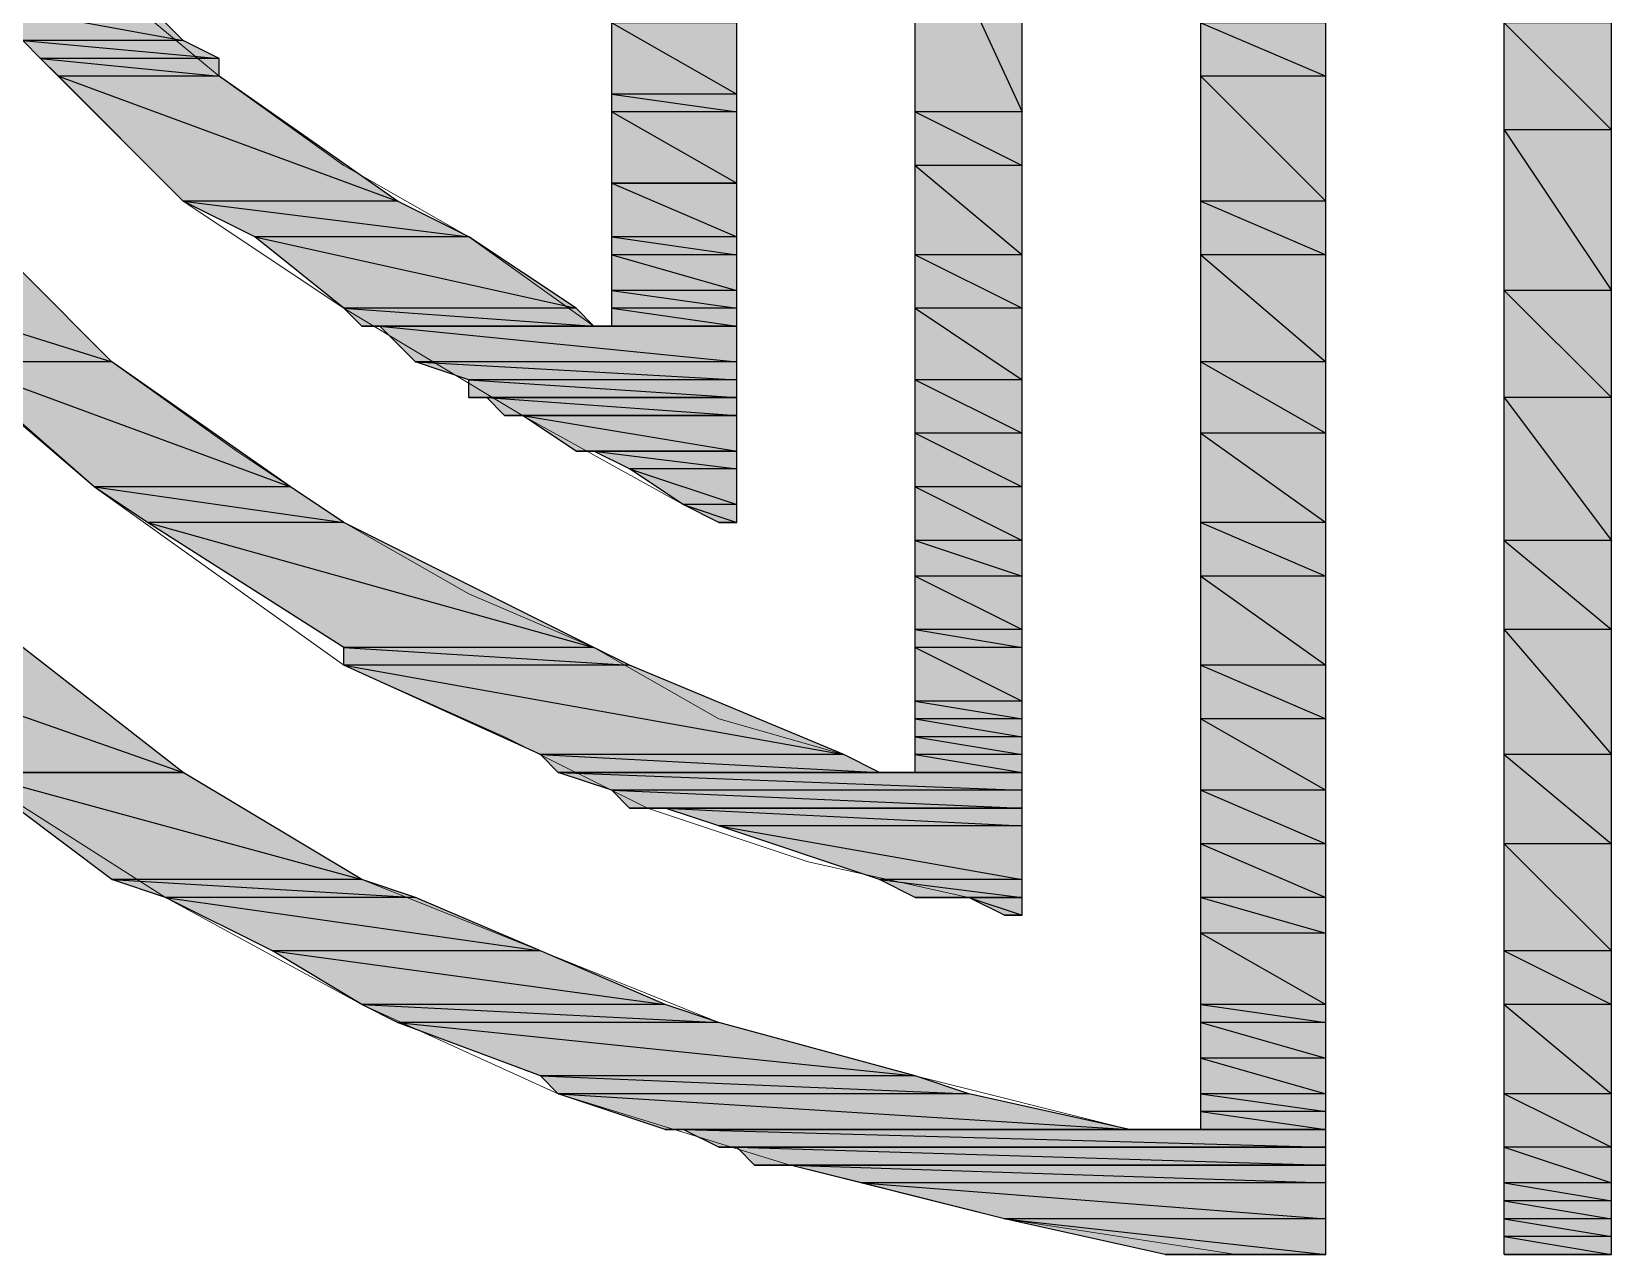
# Model space of a CAD drawing. Header units: millimetres. Extents: x -678 to 5260, y -935 to 3264.
# Drawn here: x 4772.39 to 4801.77, y -864.17 to -841.44 of the extents above; entities that cross this region are included whole.
import ezdxf

# ---------------------------------------------------------------- set-up
doc = ezdxf.new("R2010")
doc.units = ezdxf.units.MM
doc.header["$MEASUREMENT"] = 0
doc.layers.get('0').update_dxf_attribs({"linetype": 'CONTINUOUS'})

msp = doc.modelspace()

# ---------------------------------------------------------------- hatches: boundary and pattern name
at = {"true_color": 0x000007}
h = msp.add_hatch(color=7, dxfattribs=at)
h.paths.add_polyline_path([(4790.81802, -838.61379), (4788.82632, -838.61379), (4790.81802, -842.92915)])
h.paths.add_polyline_path([(4788.82632, -838.61379), (4790.81802, -842.92915), (4788.82632, -842.92915)])
h = msp.add_hatch(color=7, dxfattribs=at)
h.paths.add_polyline_path([(4774.55246, -840.93745), (4771.56491, -840.93745), (4775.21636, -841.60135)])
h.paths.add_polyline_path([(4771.56491, -840.93745), (4775.21636, -841.60135), (4772.22881, -841.60135)])
h = msp.add_hatch(color=7, dxfattribs=at)
h.paths.add_polyline_path([(4785.50682, -841.2694), (4783.18317, -841.2694), (4785.50682, -842.5972)])
h.paths.add_polyline_path([(4783.18317, -841.2694), (4785.50682, -842.5972), (4783.18317, -842.5972)])
h = msp.add_hatch(color=7, dxfattribs=at)
h.paths.add_polyline_path([(4796.46118, -841.2694), (4794.13752, -841.2694), (4796.46118, -842.26525)])
h.paths.add_polyline_path([(4794.13752, -841.2694), (4796.46118, -842.26525), (4794.13752, -842.26525)])
h = msp.add_hatch(color=7, dxfattribs=at)
h.paths.add_polyline_path([(4801.77238, -841.2694), (4799.78068, -841.2694), (4801.77238, -843.2611)])
h.paths.add_polyline_path([(4799.78068, -841.2694), (4801.77238, -843.2611), (4799.78068, -843.2611)])
h = msp.add_hatch(color=7, dxfattribs=at)
h.paths.add_polyline_path([(4775.21636, -841.60135), (4772.22881, -841.60135), (4775.88026, -841.9333)])
h.paths.add_polyline_path([(4772.22881, -841.60135), (4775.88026, -841.9333), (4772.56076, -841.9333)])
h = msp.add_hatch(color=7, dxfattribs=at)
h.paths.add_polyline_path([(4775.88026, -841.9333), (4772.56076, -841.9333), (4775.88026, -842.26525)])
h.paths.add_polyline_path([(4772.56076, -841.9333), (4775.88026, -842.26525), (4772.89271, -842.26525)])
h = msp.add_hatch(color=7, dxfattribs=at)
h.paths.add_polyline_path([(4775.88026, -842.26525), (4772.89271, -842.26525), (4779.19976, -844.5889)])
h.paths.add_polyline_path([(4772.89271, -842.26525), (4779.19976, -844.5889), (4775.21636, -844.5889)])
h = msp.add_hatch(color=7, dxfattribs=at)
h.paths.add_polyline_path([(4796.46118, -842.26525), (4794.13752, -842.26525), (4796.46118, -844.5889)])
h.paths.add_polyline_path([(4794.13752, -842.26525), (4796.46118, -844.5889), (4794.13752, -844.5889)])
h = msp.add_hatch(color=7, dxfattribs=at)
h.paths.add_polyline_path([(4785.50682, -842.5972), (4783.18317, -842.5972), (4785.50682, -842.92915)])
h.paths.add_polyline_path([(4783.18317, -842.5972), (4785.50682, -842.92915), (4783.18317, -842.92915)])
h = msp.add_hatch(color=7, dxfattribs=at)
h.paths.add_polyline_path([(4785.50682, -842.92915), (4783.18317, -842.92915), (4785.50682, -844.25695)])
h.paths.add_polyline_path([(4783.18317, -842.92915), (4785.50682, -844.25695), (4783.18317, -844.25695)])
h.paths.add_polyline_path([(4785.50682, -844.25695), (4783.18317, -844.25695)])
h.paths.add_polyline_path([(4783.18317, -844.25695), (4785.50682, -844.25695)])
h = msp.add_hatch(color=7, dxfattribs=at)
h.paths.add_polyline_path([(4790.81802, -842.92915), (4788.82632, -842.92915), (4790.81802, -843.925)])
h.paths.add_polyline_path([(4788.82632, -842.92915), (4790.81802, -843.925), (4788.82632, -843.925)])
h = msp.add_hatch(color=7, dxfattribs=at)
h.paths.add_polyline_path([(4801.77238, -843.2611), (4799.78068, -843.2611), (4801.77238, -846.24865)])
h.paths.add_polyline_path([(4799.78068, -843.2611), (4801.77238, -846.24865), (4799.78068, -846.24865)])
h = msp.add_hatch(color=7, dxfattribs=at)
h.paths.add_polyline_path([(4790.81802, -843.925), (4788.82632, -843.925), (4790.81802, -845.58475)])
h.paths.add_polyline_path([(4788.82632, -843.925), (4790.81802, -845.58475), (4788.82632, -845.58475)])
h = msp.add_hatch(color=7, dxfattribs=at)
h.paths.add_polyline_path([(4785.50682, -844.25695), (4783.18317, -844.25695), (4785.50682, -845.2528)])
h.paths.add_polyline_path([(4783.18317, -844.25695), (4785.50682, -845.2528), (4783.18317, -845.2528)])
h = msp.add_hatch(color=7, dxfattribs=at)
h.paths.add_polyline_path([(4779.19976, -844.5889), (4775.21636, -844.5889), (4780.52757, -845.2528)])
h.paths.add_polyline_path([(4775.21636, -844.5889), (4780.52757, -845.2528), (4776.54416, -845.2528)])
h = msp.add_hatch(color=7, dxfattribs=at)
h.paths.add_polyline_path([(4796.46118, -844.5889), (4794.13752, -844.5889), (4796.46118, -845.58475)])
h.paths.add_polyline_path([(4794.13752, -844.5889), (4796.46118, -845.58475), (4794.13752, -845.58475)])
h = msp.add_hatch(color=7, dxfattribs=at)
h.paths.add_polyline_path([(4780.52757, -845.2528), (4776.54416, -845.2528), (4782.51927, -846.5806)])
h.paths.add_polyline_path([(4776.54416, -845.2528), (4782.51927, -846.5806), (4778.20391, -846.5806)])
h = msp.add_hatch(color=7, dxfattribs=at)
h.paths.add_polyline_path([(4785.50682, -845.2528), (4783.18317, -845.2528), (4785.50682, -845.58475)])
h.paths.add_polyline_path([(4783.18317, -845.2528), (4785.50682, -845.58475), (4783.18317, -845.58475)])
h = msp.add_hatch(color=7, dxfattribs=at)
h.paths.add_polyline_path([(4785.50682, -845.58475), (4783.18317, -845.58475), (4785.50682, -846.24865)])
h.paths.add_polyline_path([(4783.18317, -845.58475), (4785.50682, -846.24865), (4783.18317, -846.24865)])
h = msp.add_hatch(color=7, dxfattribs=at)
h.paths.add_polyline_path([(4790.81802, -845.58475), (4788.82632, -845.58475), (4790.81802, -846.5806)])
h.paths.add_polyline_path([(4788.82632, -845.58475), (4790.81802, -846.5806), (4788.82632, -846.5806)])
h = msp.add_hatch(color=7, dxfattribs=at)
h.paths.add_polyline_path([(4796.46118, -845.58475), (4794.13752, -845.58475), (4796.46118, -847.57645)])
h.paths.add_polyline_path([(4794.13752, -845.58475), (4796.46118, -847.57645), (4794.13752, -847.57645)])
h = msp.add_hatch(color=7, dxfattribs=at)
h.paths.add_polyline_path([(4772.22881, -845.9167), (4768.57736, -845.9167), (4773.88856, -847.57645)])
h.paths.add_polyline_path([(4768.57736, -845.9167), (4773.88856, -847.57645), (4770.90101, -847.57645)])
h = msp.add_hatch(color=7, dxfattribs=at)
h.paths.add_polyline_path([(4785.50682, -846.24865), (4783.18317, -846.24865), (4785.50682, -846.5806)])
h.paths.add_polyline_path([(4783.18317, -846.24865), (4785.50682, -846.5806), (4783.18317, -846.5806)])
h = msp.add_hatch(color=7, dxfattribs=at)
h.paths.add_polyline_path([(4801.77238, -846.24865), (4799.78068, -846.24865), (4801.77238, -848.24035)])
h.paths.add_polyline_path([(4799.78068, -846.24865), (4801.77238, -848.24035), (4799.78068, -848.24035)])
h = msp.add_hatch(color=7, dxfattribs=at)
h.paths.add_polyline_path([(4782.51927, -846.5806), (4778.20391, -846.5806), (4782.85122, -846.91255)])
h.paths.add_polyline_path([(4778.20391, -846.5806), (4782.85122, -846.91255), (4778.53586, -846.91255)])
h = msp.add_hatch(color=7, dxfattribs=at)
h.paths.add_polyline_path([(4785.50682, -846.5806), (4783.18317, -846.5806), (4785.50682, -846.91255)])
h.paths.add_polyline_path([(4783.18317, -846.5806), (4785.50682, -846.91255), (4783.18317, -846.91255)])
h = msp.add_hatch(color=7, dxfattribs=at)
h.paths.add_polyline_path([(4790.81802, -846.5806), (4788.82632, -846.5806), (4790.81802, -847.9084)])
h.paths.add_polyline_path([(4788.82632, -846.5806), (4790.81802, -847.9084), (4788.82632, -847.9084)])
h = msp.add_hatch(color=7, dxfattribs=at)
h.paths.add_polyline_path([(4782.85122, -846.91255), (4778.53586, -846.91255), (4783.18317, -846.91255)])
h.paths.add_polyline_path([(4778.53586, -846.91255), (4783.18317, -846.91255), (4778.86781, -846.91255)])
h = msp.add_hatch(color=7, dxfattribs=at)
h.paths.add_polyline_path([(4785.50682, -846.91255), (4778.86781, -846.91255), (4785.50682, -847.57645)])
h.paths.add_polyline_path([(4778.86781, -846.91255), (4785.50682, -847.57645), (4779.53172, -847.57645)])
h = msp.add_hatch(color=7, dxfattribs=at)
h.paths.add_polyline_path([(4773.88856, -847.57645), (4770.90101, -847.57645), (4777.20806, -849.9001)])
h.paths.add_polyline_path([(4770.90101, -847.57645), (4777.20806, -849.9001), (4773.55661, -849.9001)])
h = msp.add_hatch(color=7, dxfattribs=at)
h.paths.add_polyline_path([(4785.50682, -847.57645), (4779.53172, -847.57645), (4785.50682, -847.9084)])
h.paths.add_polyline_path([(4779.53172, -847.57645), (4785.50682, -847.9084), (4780.52757, -847.9084)])
h = msp.add_hatch(color=7, dxfattribs=at)
h.paths.add_polyline_path([(4796.46118, -847.57645), (4794.13752, -847.57645), (4796.46118, -848.90425)])
h.paths.add_polyline_path([(4794.13752, -847.57645), (4796.46118, -848.90425), (4794.13752, -848.90425)])
h = msp.add_hatch(color=7, dxfattribs=at)
h.paths.add_polyline_path([(4785.50682, -847.9084), (4780.52757, -847.9084), (4785.50682, -848.24035)])
h.paths.add_polyline_path([(4780.52757, -847.9084), (4785.50682, -848.24035), (4780.52757, -848.24035)])
h = msp.add_hatch(color=7, dxfattribs=at)
h.paths.add_polyline_path([(4790.81802, -847.9084), (4788.82632, -847.9084), (4790.81802, -848.90425)])
h.paths.add_polyline_path([(4788.82632, -847.9084), (4790.81802, -848.90425), (4788.82632, -848.90425)])
h = msp.add_hatch(color=7, dxfattribs=at)
h.paths.add_polyline_path([(4785.50682, -848.24035), (4780.52757, -848.24035)])
h.paths.add_polyline_path([(4780.52757, -848.24035), (4785.50682, -848.24035), (4780.85952, -848.24035)])
h = msp.add_hatch(color=7, dxfattribs=at)
h.paths.add_polyline_path([(4785.50682, -848.24035), (4780.85952, -848.24035), (4785.50682, -848.5723)])
h.paths.add_polyline_path([(4780.85952, -848.24035), (4785.50682, -848.5723), (4781.19147, -848.5723)])
h.paths.add_polyline_path([(4785.50682, -848.5723), (4781.19147, -848.5723), (4781.52342, -848.5723)])
h = msp.add_hatch(color=7, dxfattribs=at)
h.paths.add_polyline_path([(4801.77238, -848.24035), (4799.78068, -848.24035), (4801.77238, -850.89595)])
h.paths.add_polyline_path([(4799.78068, -848.24035), (4801.77238, -850.89595), (4799.78068, -850.89595)])
h = msp.add_hatch(color=7, dxfattribs=at)
h.paths.add_polyline_path([(4785.50682, -848.5723), (4781.52342, -848.5723), (4785.50682, -849.2362)])
h.paths.add_polyline_path([(4781.52342, -848.5723), (4785.50682, -849.2362), (4782.51927, -849.2362)])
h = msp.add_hatch(color=7, dxfattribs=at)
h.paths.add_polyline_path([(4790.81802, -848.90425), (4788.82632, -848.90425), (4790.81802, -849.9001)])
h.paths.add_polyline_path([(4788.82632, -848.90425), (4790.81802, -849.9001), (4788.82632, -849.9001)])
h = msp.add_hatch(color=7, dxfattribs=at)
h.paths.add_polyline_path([(4796.46118, -848.90425), (4794.13752, -848.90425), (4796.46118, -850.564)])
h.paths.add_polyline_path([(4794.13752, -848.90425), (4796.46118, -850.564), (4794.13752, -850.564)])
h = msp.add_hatch(color=7, dxfattribs=at)
h.paths.add_polyline_path([(4785.50682, -849.2362), (4782.51927, -849.2362)])
h.paths.add_polyline_path([(4782.51927, -849.2362), (4785.50682, -849.2362), (4782.85122, -849.2362)])
h = msp.add_hatch(color=7, dxfattribs=at)
h.paths.add_polyline_path([(4785.50682, -849.2362), (4782.85122, -849.2362), (4785.50682, -849.56815)])
h.paths.add_polyline_path([(4782.85122, -849.2362), (4785.50682, -849.56815), (4783.51512, -849.56815)])
h = msp.add_hatch(color=7, dxfattribs=at)
h.paths.add_polyline_path([(4785.50682, -849.56815), (4783.51512, -849.56815), (4785.50682, -850.23205)])
h.paths.add_polyline_path([(4783.51512, -849.56815), (4785.50682, -850.23205), (4784.51097, -850.23205)])
h = msp.add_hatch(color=7, dxfattribs=at)
h.paths.add_polyline_path([(4777.20806, -849.9001), (4773.55661, -849.9001), (4778.20391, -850.564)])
h.paths.add_polyline_path([(4773.55661, -849.9001), (4778.20391, -850.564), (4774.55246, -850.564)])
h = msp.add_hatch(color=7, dxfattribs=at)
h.paths.add_polyline_path([(4790.81802, -849.9001), (4788.82632, -849.9001), (4790.81802, -850.89595)])
h.paths.add_polyline_path([(4788.82632, -849.9001), (4790.81802, -850.89595), (4788.82632, -850.89595)])
h = msp.add_hatch(color=7, dxfattribs=at)
h.paths.add_polyline_path([(4785.50682, -850.23205), (4784.51097, -850.23205), (4785.50682, -850.564)])
h.paths.add_polyline_path([(4784.51097, -850.23205), (4785.50682, -850.564), (4785.17487, -850.564)])
h.paths.add_polyline_path([(4785.50682, -850.564), (4785.17487, -850.564)])
h.paths.add_polyline_path([(4785.17487, -850.564), (4785.50682, -850.564)])
h = msp.add_hatch(color=7, dxfattribs=at)
h.paths.add_polyline_path([(4778.20391, -850.564), (4774.55246, -850.564), (4782.85122, -852.88765)])
h.paths.add_polyline_path([(4774.55246, -850.564), (4782.85122, -852.88765), (4778.20391, -852.88765)])
h = msp.add_hatch(color=7, dxfattribs=at)
h.paths.add_polyline_path([(4796.46118, -850.564), (4794.13752, -850.564), (4796.46118, -851.55985)])
h.paths.add_polyline_path([(4794.13752, -850.564), (4796.46118, -851.55985), (4794.13752, -851.55985)])
h = msp.add_hatch(color=7, dxfattribs=at)
h.paths.add_polyline_path([(4790.81802, -850.89595), (4788.82632, -850.89595), (4790.81802, -851.55985)])
h.paths.add_polyline_path([(4788.82632, -850.89595), (4790.81802, -851.55985), (4788.82632, -851.55985)])
h = msp.add_hatch(color=7, dxfattribs=at)
h.paths.add_polyline_path([(4801.77238, -850.89595), (4799.78068, -850.89595), (4801.77238, -852.5557)])
h.paths.add_polyline_path([(4799.78068, -850.89595), (4801.77238, -852.5557), (4799.78068, -852.5557)])
h = msp.add_hatch(color=7, dxfattribs=at)
h.paths.add_polyline_path([(4790.81802, -851.55985), (4788.82632, -851.55985), (4790.81802, -852.5557)])
h.paths.add_polyline_path([(4788.82632, -851.55985), (4790.81802, -852.5557), (4788.82632, -852.5557)])
h = msp.add_hatch(color=7, dxfattribs=at)
h.paths.add_polyline_path([(4796.46118, -851.55985), (4794.13752, -851.55985), (4796.46118, -853.2196)])
h.paths.add_polyline_path([(4794.13752, -851.55985), (4796.46118, -853.2196), (4794.13752, -853.2196)])
h = msp.add_hatch(color=7, dxfattribs=at)
h.paths.add_polyline_path([(4790.81802, -852.5557), (4788.82632, -852.5557), (4790.81802, -852.88765)])
h.paths.add_polyline_path([(4788.82632, -852.5557), (4790.81802, -852.88765), (4788.82632, -852.88765)])
h = msp.add_hatch(color=7, dxfattribs=at)
h.paths.add_polyline_path([(4801.77238, -852.5557), (4799.78068, -852.5557), (4801.77238, -854.87935)])
h.paths.add_polyline_path([(4799.78068, -852.5557), (4801.77238, -854.87935), (4799.78068, -854.87935)])
h = msp.add_hatch(color=7, dxfattribs=at)
h.paths.add_polyline_path([(4772.22881, -852.88765), (4768.57736, -852.88765), (4775.21636, -855.2113)])
h.paths.add_polyline_path([(4768.57736, -852.88765), (4775.21636, -855.2113), (4771.23296, -855.2113)])
h = msp.add_hatch(color=7, dxfattribs=at)
h.paths.add_polyline_path([(4782.85122, -852.88765), (4778.20391, -852.88765), (4783.51512, -853.2196)])
h.paths.add_polyline_path([(4778.20391, -852.88765), (4783.51512, -853.2196), (4778.20391, -853.2196)])
h = msp.add_hatch(color=7, dxfattribs=at)
h.paths.add_polyline_path([(4790.81802, -852.88765), (4788.82632, -852.88765), (4790.81802, -853.8835)])
h.paths.add_polyline_path([(4788.82632, -852.88765), (4790.81802, -853.8835), (4788.82632, -853.8835)])
h = msp.add_hatch(color=7, dxfattribs=at)
h.paths.add_polyline_path([(4783.51512, -853.2196), (4778.20391, -853.2196), (4787.49852, -854.87935)])
h.paths.add_polyline_path([(4778.20391, -853.2196), (4787.49852, -854.87935), (4781.85537, -854.87935)])
h = msp.add_hatch(color=7, dxfattribs=at)
h.paths.add_polyline_path([(4796.46118, -853.2196), (4794.13752, -853.2196), (4796.46118, -854.21545)])
h.paths.add_polyline_path([(4794.13752, -853.2196), (4796.46118, -854.21545), (4794.13752, -854.21545)])
h = msp.add_hatch(color=7, dxfattribs=at)
h.paths.add_polyline_path([(4790.81802, -853.8835), (4788.82632, -853.8835), (4790.81802, -854.21545)])
h.paths.add_polyline_path([(4788.82632, -853.8835), (4790.81802, -854.21545), (4788.82632, -854.21545)])
h = msp.add_hatch(color=7, dxfattribs=at)
h.paths.add_polyline_path([(4790.81802, -854.21545), (4788.82632, -854.21545), (4790.81802, -854.5474)])
h.paths.add_polyline_path([(4788.82632, -854.21545), (4790.81802, -854.5474), (4788.82632, -854.5474)])
h = msp.add_hatch(color=7, dxfattribs=at)
h.paths.add_polyline_path([(4796.46118, -854.21545), (4794.13752, -854.21545), (4796.46118, -855.54325)])
h.paths.add_polyline_path([(4794.13752, -854.21545), (4796.46118, -855.54325), (4794.13752, -855.54325)])
h = msp.add_hatch(color=7, dxfattribs=at)
h.paths.add_polyline_path([(4790.81802, -854.5474), (4788.82632, -854.5474), (4790.81802, -854.87935)])
h.paths.add_polyline_path([(4788.82632, -854.5474), (4790.81802, -854.87935), (4788.82632, -854.87935)])
h = msp.add_hatch(color=7, dxfattribs=at)
h.paths.add_polyline_path([(4787.49852, -854.87935), (4781.85537, -854.87935), (4788.16242, -855.2113)])
h.paths.add_polyline_path([(4781.85537, -854.87935), (4788.16242, -855.2113), (4782.18732, -855.2113)])
h = msp.add_hatch(color=7, dxfattribs=at)
h.paths.add_polyline_path([(4790.81802, -854.87935), (4788.82632, -854.87935), (4790.81802, -855.2113)])
h.paths.add_polyline_path([(4788.82632, -854.87935), (4790.81802, -855.2113), (4788.82632, -855.2113)])
h.paths.add_polyline_path([(4790.81802, -855.2113), (4788.82632, -855.2113)])
h.paths.add_polyline_path([(4788.82632, -855.2113), (4790.81802, -855.2113)])
h = msp.add_hatch(color=7, dxfattribs=at)
h.paths.add_polyline_path([(4801.77238, -854.87935), (4799.78068, -854.87935), (4801.77238, -856.53911)])
h.paths.add_polyline_path([(4799.78068, -854.87935), (4801.77238, -856.53911), (4799.78068, -856.53911)])
h = msp.add_hatch(color=7, dxfattribs=at)
h.paths.add_polyline_path([(4775.21636, -855.2113), (4771.23296, -855.2113), (4778.53586, -857.20301)])
h.paths.add_polyline_path([(4771.23296, -855.2113), (4778.53586, -857.20301), (4773.88856, -857.20301)])
h = msp.add_hatch(color=7, dxfattribs=at)
h.paths.add_polyline_path([(4788.82632, -855.2113), (4782.18732, -855.2113)])
h.paths.add_polyline_path([(4788.82632, -855.2113), (4782.18732, -855.2113), (4788.16242, -855.2113)])
h = msp.add_hatch(color=7, dxfattribs=at)
h.paths.add_polyline_path([(4790.81802, -855.2113), (4782.18732, -855.2113), (4790.81802, -855.54325)])
h.paths.add_polyline_path([(4782.18732, -855.2113), (4790.81802, -855.54325), (4783.18317, -855.54325)])
h = msp.add_hatch(color=7, dxfattribs=at)
h.paths.add_polyline_path([(4790.81802, -855.54325), (4783.18317, -855.54325), (4790.81802, -855.8752)])
h.paths.add_polyline_path([(4783.18317, -855.54325), (4790.81802, -855.8752), (4783.51512, -855.8752)])
h = msp.add_hatch(color=7, dxfattribs=at)
h.paths.add_polyline_path([(4796.46118, -855.54325), (4794.13752, -855.54325), (4796.46118, -856.53911)])
h.paths.add_polyline_path([(4794.13752, -855.54325), (4796.46118, -856.53911), (4794.13752, -856.53911)])
h = msp.add_hatch(color=7, dxfattribs=at)
h.paths.add_polyline_path([(4790.81802, -855.8752), (4783.51512, -855.8752)])
h.paths.add_polyline_path([(4783.51512, -855.8752), (4790.81802, -855.8752), (4783.84707, -855.8752)])
h.paths.add_polyline_path([(4790.81802, -855.8752), (4783.84707, -855.8752)])
h.paths.add_polyline_path([(4783.84707, -855.8752), (4790.81802, -855.8752)])
h = msp.add_hatch(color=7, dxfattribs=at)
h.paths.add_polyline_path([(4790.81802, -855.8752), (4784.17902, -855.8752), (4790.81802, -856.20716)])
h.paths.add_polyline_path([(4784.17902, -855.8752), (4790.81802, -856.20716), (4785.17487, -856.20716)])
h = msp.add_hatch(color=7, dxfattribs=at)
h.paths.add_polyline_path([(4790.81802, -856.20716), (4785.17487, -856.20716), (4790.81802, -857.20301)])
h.paths.add_polyline_path([(4785.17487, -856.20716), (4790.81802, -857.20301), (4788.16242, -857.20301)])
h = msp.add_hatch(color=7, dxfattribs=at)
h.paths.add_polyline_path([(4796.46118, -856.53911), (4794.13752, -856.53911), (4796.46118, -857.53496)])
h.paths.add_polyline_path([(4794.13752, -856.53911), (4796.46118, -857.53496), (4794.13752, -857.53496)])
h = msp.add_hatch(color=7, dxfattribs=at)
h.paths.add_polyline_path([(4801.77238, -856.53911), (4799.78068, -856.53911), (4801.77238, -858.53081)])
h.paths.add_polyline_path([(4799.78068, -856.53911), (4801.77238, -858.53081), (4799.78068, -858.53081)])
h = msp.add_hatch(color=7, dxfattribs=at)
h.paths.add_polyline_path([(4778.53586, -857.20301), (4773.88856, -857.20301), (4779.53172, -857.53496)])
h.paths.add_polyline_path([(4773.88856, -857.20301), (4779.53172, -857.53496), (4774.88441, -857.53496)])
h = msp.add_hatch(color=7, dxfattribs=at)
h.paths.add_polyline_path([(4790.81802, -857.20301), (4788.16242, -857.20301), (4790.81802, -857.53496)])
h.paths.add_polyline_path([(4788.16242, -857.20301), (4790.81802, -857.53496), (4788.82632, -857.53496)])
h = msp.add_hatch(color=7, dxfattribs=at)
h.paths.add_polyline_path([(4779.53172, -857.53496), (4774.88441, -857.53496), (4781.85537, -858.53081)])
h.paths.add_polyline_path([(4774.88441, -857.53496), (4781.85537, -858.53081), (4776.87611, -858.53081)])
h = msp.add_hatch(color=7, dxfattribs=at)
h.paths.add_polyline_path([(4790.81802, -857.53496), (4788.82632, -857.53496)])
h.paths.add_polyline_path([(4788.82632, -857.53496), (4790.81802, -857.53496), (4789.82217, -857.53496)])
h = msp.add_hatch(color=7, dxfattribs=at)
h.paths.add_polyline_path([(4790.81802, -857.53496), (4789.82217, -857.53496), (4790.81802, -857.86691)])
h.paths.add_polyline_path([(4789.82217, -857.53496), (4790.81802, -857.86691), (4790.48607, -857.86691)])
h = msp.add_hatch(color=7, dxfattribs=at)
h.paths.add_polyline_path([(4796.46118, -857.53496), (4794.13752, -857.53496), (4796.46118, -858.19886)])
h.paths.add_polyline_path([(4794.13752, -857.53496), (4796.46118, -858.19886), (4794.13752, -858.19886)])
h = msp.add_hatch(color=7, dxfattribs=at)
h.paths.add_polyline_path([(4796.46118, -858.19886), (4794.13752, -858.19886), (4796.46118, -859.52666)])
h.paths.add_polyline_path([(4794.13752, -858.19886), (4796.46118, -859.52666), (4794.13752, -859.52666)])
h = msp.add_hatch(color=7, dxfattribs=at)
h.paths.add_polyline_path([(4781.85537, -858.53081), (4776.87611, -858.53081), (4784.17902, -859.52666)])
h.paths.add_polyline_path([(4776.87611, -858.53081), (4784.17902, -859.52666), (4778.53586, -859.52666)])
h = msp.add_hatch(color=7, dxfattribs=at)
h.paths.add_polyline_path([(4801.77238, -858.53081), (4799.78068, -858.53081), (4801.77238, -859.52666)])
h.paths.add_polyline_path([(4799.78068, -858.53081), (4801.77238, -859.52666), (4799.78068, -859.52666)])
h = msp.add_hatch(color=7, dxfattribs=at)
h.paths.add_polyline_path([(4784.17902, -859.52666), (4778.53586, -859.52666), (4785.17487, -859.85861)])
h.paths.add_polyline_path([(4778.53586, -859.52666), (4785.17487, -859.85861), (4779.19976, -859.85861)])
h = msp.add_hatch(color=7, dxfattribs=at)
h.paths.add_polyline_path([(4796.46118, -859.52666), (4794.13752, -859.52666), (4796.46118, -859.85861)])
h.paths.add_polyline_path([(4794.13752, -859.52666), (4796.46118, -859.85861), (4794.13752, -859.85861)])
h = msp.add_hatch(color=7, dxfattribs=at)
h.paths.add_polyline_path([(4801.77238, -859.52666), (4799.78068, -859.52666), (4801.77238, -861.18641)])
h.paths.add_polyline_path([(4799.78068, -859.52666), (4801.77238, -861.18641), (4799.78068, -861.18641)])
h = msp.add_hatch(color=7, dxfattribs=at)
h.paths.add_polyline_path([(4785.17487, -859.85861), (4779.19976, -859.85861), (4788.82632, -860.85446)])
h.paths.add_polyline_path([(4779.19976, -859.85861), (4788.82632, -860.85446), (4781.85537, -860.85446)])
h = msp.add_hatch(color=7, dxfattribs=at)
h.paths.add_polyline_path([(4796.46118, -859.85861), (4794.13752, -859.85861), (4796.46118, -860.52251)])
h.paths.add_polyline_path([(4794.13752, -859.85861), (4796.46118, -860.52251), (4794.13752, -860.52251)])
h = msp.add_hatch(color=7, dxfattribs=at)
h.paths.add_polyline_path([(4796.46118, -860.52251), (4794.13752, -860.52251), (4796.46118, -861.18641)])
h.paths.add_polyline_path([(4794.13752, -860.52251), (4796.46118, -861.18641), (4794.13752, -861.18641)])
h = msp.add_hatch(color=7, dxfattribs=at)
h.paths.add_polyline_path([(4788.82632, -860.85446), (4781.85537, -860.85446), (4789.82217, -861.18641)])
h.paths.add_polyline_path([(4781.85537, -860.85446), (4789.82217, -861.18641), (4782.18732, -861.18641)])
h = msp.add_hatch(color=7, dxfattribs=at)
h.paths.add_polyline_path([(4789.82217, -861.18641), (4782.18732, -861.18641), (4792.80972, -861.85031)])
h.paths.add_polyline_path([(4782.18732, -861.18641), (4792.80972, -861.85031), (4784.17902, -861.85031)])
h = msp.add_hatch(color=7, dxfattribs=at)
h.paths.add_polyline_path([(4796.46118, -861.18641), (4794.13752, -861.18641), (4796.46118, -861.51836)])
h.paths.add_polyline_path([(4794.13752, -861.18641), (4796.46118, -861.51836), (4794.13752, -861.51836)])
h = msp.add_hatch(color=7, dxfattribs=at)
h.paths.add_polyline_path([(4801.77238, -861.18641), (4799.78068, -861.18641), (4801.77238, -862.18226)])
h.paths.add_polyline_path([(4799.78068, -861.18641), (4801.77238, -862.18226), (4799.78068, -862.18226)])
h = msp.add_hatch(color=7, dxfattribs=at)
h.paths.add_polyline_path([(4796.46118, -861.51836), (4794.13752, -861.51836), (4796.46118, -861.85031)])
h.paths.add_polyline_path([(4794.13752, -861.51836), (4796.46118, -861.85031), (4794.13752, -861.85031)])
h = msp.add_hatch(color=7, dxfattribs=at)
h.paths.add_polyline_path([(4793.47362, -861.85031), (4784.51097, -861.85031), (4794.13752, -861.85031)])
h.paths.add_polyline_path([(4784.51097, -861.85031), (4794.13752, -861.85031)])
h = msp.add_hatch(color=7, dxfattribs=at)
h.paths.add_polyline_path([(4796.46118, -861.85031), (4784.51097, -861.85031), (4796.46118, -862.18226)])
h.paths.add_polyline_path([(4784.51097, -861.85031), (4796.46118, -862.18226), (4785.17487, -862.18226)])
h = msp.add_hatch(color=7, dxfattribs=at)
h.paths.add_polyline_path([(4796.46118, -862.18226), (4785.50682, -862.18226), (4796.46118, -862.51421)])
h.paths.add_polyline_path([(4785.50682, -862.18226), (4796.46118, -862.51421), (4785.83877, -862.51421)])
h = msp.add_hatch(color=7, dxfattribs=at)
h.paths.add_polyline_path([(4801.77238, -862.18226), (4799.78068, -862.18226), (4801.77238, -862.84616)])
h.paths.add_polyline_path([(4799.78068, -862.18226), (4801.77238, -862.84616), (4799.78068, -862.84616)])
h = msp.add_hatch(color=7, dxfattribs=at)
h.paths.add_polyline_path([(4796.46118, -862.51421), (4785.83877, -862.51421)])
h.paths.add_polyline_path([(4785.83877, -862.51421), (4796.46118, -862.51421), (4786.50267, -862.51421)])
h = msp.add_hatch(color=7, dxfattribs=at)
h.paths.add_polyline_path([(4796.46118, -862.51421), (4786.50267, -862.51421), (4796.46118, -862.84616)])
h.paths.add_polyline_path([(4786.50267, -862.51421), (4796.46118, -862.84616), (4787.83047, -862.84616)])
h = msp.add_hatch(color=7, dxfattribs=at)
h.paths.add_polyline_path([(4796.46118, -862.84616), (4787.83047, -862.84616), (4796.46118, -863.51006)])
h.paths.add_polyline_path([(4787.83047, -862.84616), (4796.46118, -863.51006), (4790.48607, -863.51006)])
h = msp.add_hatch(color=7, dxfattribs=at)
h.paths.add_polyline_path([(4801.77238, -862.84616), (4799.78068, -862.84616), (4801.77238, -863.17811)])
h.paths.add_polyline_path([(4799.78068, -862.84616), (4801.77238, -863.17811), (4799.78068, -863.17811)])
h = msp.add_hatch(color=7, dxfattribs=at)
h.paths.add_polyline_path([(4801.77238, -863.17811), (4799.78068, -863.17811), (4801.77238, -863.51006)])
h.paths.add_polyline_path([(4799.78068, -863.17811), (4801.77238, -863.51006), (4799.78068, -863.51006)])
h = msp.add_hatch(color=7, dxfattribs=at)
h.paths.add_polyline_path([(4796.46118, -863.51006), (4790.48607, -863.51006), (4796.46118, -864.17396)])
h.paths.add_polyline_path([(4790.48607, -863.51006), (4796.46118, -864.17396), (4793.47362, -864.17396)])
h = msp.add_hatch(color=7, dxfattribs=at)
h.paths.add_polyline_path([(4801.77238, -863.51006), (4799.78068, -863.51006), (4801.77238, -863.84201)])
h.paths.add_polyline_path([(4799.78068, -863.51006), (4801.77238, -863.84201), (4799.78068, -863.84201)])
h = msp.add_hatch(color=7, dxfattribs=at)
h.paths.add_polyline_path([(4801.77238, -863.84201), (4799.78068, -863.84201), (4801.77238, -864.17396)])
h.paths.add_polyline_path([(4799.78068, -863.84201), (4801.77238, -864.17396), (4799.78068, -864.17396)])
h = msp.add_hatch(color=7, dxfattribs=at)
h.paths.add_polyline_path([(4796.46118, -864.17396), (4793.47362, -864.17396)])
h.paths.add_polyline_path([(4793.47362, -864.17396), (4796.46118, -864.17396), (4794.80142, -864.17396)])
h.paths.add_polyline_path([(4796.46118, -864.17396), (4794.80142, -864.17396), (4795.79728, -864.17396)])

# ---------------------------------------------------------------- linework, layer by layer
at = {"color": 7, "linetype": 'Continuous', "lineweight": 9, "true_color": 0x000007}
for points in [[(4801.77238, -837.61794), (4801.77238, -843.2611), (4801.77238, -845.9167), (4801.77238, -848.24035), (4801.77238, -850.564), (4801.77238, -852.5557), (4801.77238, -854.5474), (4801.77238, -856.53911), (4801.77238, -858.19886), (4801.77238, -859.52666), (4801.77238, -860.85446), (4801.77238, -862.18226), (4801.77238, -862.84616), (4801.77238, -863.51006), (4801.77238, -864.17396), (4801.77238, -864.17396), (4801.77238, -864.17396), (4800.77653, -864.17396), (4800.11263, -864.17396), (4799.78068, -864.17396), (4799.78068, -863.84201), (4799.78068, -863.17811), (4799.78068, -862.51421), (4799.78068, -861.18641), (4799.78068, -859.85861), (4799.78068, -858.53081), (4799.78068, -856.87106), (4799.78068, -854.87935), (4799.78068, -852.88765), (4799.78068, -850.89595), (4799.78068, -848.5723), (4799.78068, -846.24865), (4799.78068, -843.59305), (4799.78068, -841.2694)], [(4796.46118, -838.61379), (4796.46118, -842.26525), (4796.46118, -845.58475), (4796.46118, -848.90425), (4796.46118, -851.55985), (4796.46118, -854.21545), (4796.46118, -856.53911), (4796.46118, -858.19886), (4796.46118, -859.85861), (4796.46118, -861.18641), (4796.46118, -861.51836), (4796.46118, -861.85031), (4796.46118, -862.18226), (4796.46118, -862.51421), (4796.46118, -862.84616), (4796.46118, -863.51006), (4796.46118, -864.17396), (4796.46118, -864.17396), (4795.79728, -864.17396), (4794.80142, -864.17396), (4790.48607, -863.51006), (4786.50267, -862.51421), (4782.18732, -861.18641), (4778.53586, -859.52666), (4774.88441, -857.53496), (4771.23296, -855.2113)], [(4790.81802, -838.61379), (4790.81802, -841.60135), (4790.81802, -843.925), (4790.81802, -846.5806), (4790.81802, -848.90425), (4790.81802, -850.89595), (4790.81802, -852.5557), (4790.81802, -853.8835), (4790.81802, -854.87935), (4790.81802, -855.54325), (4790.81802, -855.8752), (4790.81802, -856.20716), (4790.81802, -856.87106), (4790.81802, -857.20301), (4790.81802, -857.53496), (4790.81802, -857.86691), (4790.48607, -857.86691), (4789.82217, -857.53496), (4786.83462, -856.87106), (4783.84707, -855.8752), (4781.19147, -854.5474), (4778.20391, -853.2196), (4775.88026, -851.55985), (4773.55661, -849.9001), (4771.23296, -847.9084)], [(4772.22881, -845.9167), (4773.88856, -847.57645), (4776.21221, -849.2362), (4778.20391, -850.564), (4780.52757, -851.8918), (4782.85122, -852.88765), (4785.17487, -854.21545), (4787.49852, -854.87935), (4788.16242, -855.2113), (4788.82632, -855.2113), (4788.82632, -854.5474), (4788.82632, -854.21545), (4788.82632, -852.88765), (4788.82632, -851.55985), (4788.82632, -849.9001), (4788.82632, -847.57645), (4788.82632, -845.58475), (4788.82632, -842.92915), (4788.82632, -840.27355)], [(4773.88856, -840.6055), (4775.88026, -842.26525), (4778.20391, -843.925), (4780.52757, -845.2528), (4782.85122, -846.91255), (4782.85122, -846.91255), (4783.18317, -846.91255), (4783.18317, -846.91255), (4783.18317, -846.24865), (4783.18317, -845.2528), (4783.18317, -844.25695), (4783.18317, -842.92915), (4783.18317, -841.2694)], [(4785.50682, -840.93745), (4785.50682, -842.5972), (4785.50682, -844.25695), (4785.50682, -845.58475), (4785.50682, -846.5806), (4785.50682, -847.57645), (4785.50682, -847.9084), (4785.50682, -848.24035), (4785.50682, -848.24035), (4785.50682, -848.5723), (4785.50682, -849.2362), (4785.50682, -849.2362), (4785.50682, -849.56815), (4785.50682, -850.564), (4785.17487, -850.564), (4785.17487, -850.564), (4784.51097, -850.23205), (4781.52342, -848.5723), (4778.20391, -846.5806), (4775.21636, -844.5889), (4772.56076, -841.9333), (4772.22881, -841.60135), (4772.22881, -841.60135), (4771.56491, -840.93745)], [(4772.22881, -852.88765), (4775.21636, -855.2113), (4778.53586, -857.20301), (4781.85537, -858.53081), (4785.17487, -859.85861), (4788.82632, -860.85446), (4792.80972, -861.85031), (4793.47362, -861.85031), (4794.13752, -861.85031), (4794.13752, -861.85031), (4794.13752, -861.85031), (4794.13752, -861.51836), (4794.13752, -861.18641), (4794.13752, -860.52251), (4794.13752, -859.52666), (4794.13752, -857.53496), (4794.13752, -855.54325), (4794.13752, -853.2196), (4794.13752, -850.564), (4794.13752, -847.57645), (4794.13752, -844.5889), (4794.13752, -841.2694)]]:
    msp.add_lwpolyline(points, dxfattribs=at)
at = {"color": 7, "linetype": 'Continuous', "lineweight": -2, "true_color": 0x000007}
for points in [[(4790.81802, -838.61379), (4788.82632, -838.61379), (4790.81802, -842.92915)], [(4788.82632, -838.61379), (4790.81802, -842.92915), (4788.82632, -842.92915)], [(4774.55246, -840.93745), (4771.56491, -840.93745), (4775.21636, -841.60135)], [(4771.56491, -840.93745), (4775.21636, -841.60135), (4772.22881, -841.60135)], [(4785.50682, -841.2694), (4783.18317, -841.2694), (4785.50682, -842.5972)], [(4783.18317, -841.2694), (4785.50682, -842.5972), (4783.18317, -842.5972)], [(4796.46118, -841.2694), (4794.13752, -841.2694), (4796.46118, -842.26525)], [(4794.13752, -841.2694), (4796.46118, -842.26525), (4794.13752, -842.26525)], [(4801.77238, -841.2694), (4799.78068, -841.2694), (4801.77238, -843.2611)], [(4799.78068, -841.2694), (4801.77238, -843.2611), (4799.78068, -843.2611)], [(4775.21636, -841.60135), (4772.22881, -841.60135), (4775.88026, -841.9333)], [(4772.22881, -841.60135), (4775.88026, -841.9333), (4772.56076, -841.9333)], [(4775.88026, -841.9333), (4772.56076, -841.9333), (4775.88026, -842.26525)], [(4772.56076, -841.9333), (4775.88026, -842.26525), (4772.89271, -842.26525)], [(4775.88026, -842.26525), (4772.89271, -842.26525), (4779.19976, -844.5889)], [(4772.89271, -842.26525), (4779.19976, -844.5889), (4775.21636, -844.5889)], [(4796.46118, -842.26525), (4794.13752, -842.26525), (4796.46118, -844.5889)], [(4794.13752, -842.26525), (4796.46118, -844.5889), (4794.13752, -844.5889)], [(4785.50682, -842.5972), (4783.18317, -842.5972), (4785.50682, -842.92915)], [(4783.18317, -842.5972), (4785.50682, -842.92915), (4783.18317, -842.92915)], [(4785.50682, -842.92915), (4783.18317, -842.92915), (4785.50682, -844.25695)], [(4783.18317, -842.92915), (4785.50682, -844.25695), (4783.18317, -844.25695)], [(4790.81802, -842.92915), (4788.82632, -842.92915), (4790.81802, -843.925)], [(4788.82632, -842.92915), (4790.81802, -843.925), (4788.82632, -843.925)], [(4801.77238, -843.2611), (4799.78068, -843.2611), (4801.77238, -846.24865)], [(4799.78068, -843.2611), (4801.77238, -846.24865), (4799.78068, -846.24865)], [(4790.81802, -843.925), (4788.82632, -843.925), (4790.81802, -845.58475)], [(4788.82632, -843.925), (4790.81802, -845.58475), (4788.82632, -845.58475)], [(4785.50682, -844.25695), (4783.18317, -844.25695)], [(4783.18317, -844.25695), (4785.50682, -844.25695), (4785.50682, -844.25695)], [(4785.50682, -844.25695), (4783.18317, -844.25695), (4785.50682, -845.2528)], [(4783.18317, -844.25695), (4785.50682, -845.2528), (4783.18317, -845.2528)], [(4779.19976, -844.5889), (4775.21636, -844.5889), (4780.52757, -845.2528)], [(4775.21636, -844.5889), (4780.52757, -845.2528), (4776.54416, -845.2528)], [(4796.46118, -844.5889), (4794.13752, -844.5889), (4796.46118, -845.58475)], [(4794.13752, -844.5889), (4796.46118, -845.58475), (4794.13752, -845.58475)], [(4780.52757, -845.2528), (4776.54416, -845.2528), (4782.51927, -846.5806)], [(4776.54416, -845.2528), (4782.51927, -846.5806), (4778.20391, -846.5806)], [(4785.50682, -845.2528), (4783.18317, -845.2528), (4785.50682, -845.58475)], [(4783.18317, -845.2528), (4785.50682, -845.58475), (4783.18317, -845.58475)], [(4785.50682, -845.58475), (4783.18317, -845.58475), (4785.50682, -846.24865)], [(4783.18317, -845.58475), (4785.50682, -846.24865), (4783.18317, -846.24865)], [(4790.81802, -845.58475), (4788.82632, -845.58475), (4790.81802, -846.5806)], [(4788.82632, -845.58475), (4790.81802, -846.5806), (4788.82632, -846.5806)], [(4796.46118, -845.58475), (4794.13752, -845.58475), (4796.46118, -847.57645)], [(4794.13752, -845.58475), (4796.46118, -847.57645), (4794.13752, -847.57645)], [(4772.22881, -845.9167), (4768.57736, -845.9167), (4773.88856, -847.57645)], [(4768.57736, -845.9167), (4773.88856, -847.57645), (4770.90101, -847.57645)], [(4785.50682, -846.24865), (4783.18317, -846.24865), (4785.50682, -846.5806)], [(4783.18317, -846.24865), (4785.50682, -846.5806), (4783.18317, -846.5806)], [(4801.77238, -846.24865), (4799.78068, -846.24865), (4801.77238, -848.24035)], [(4799.78068, -846.24865), (4801.77238, -848.24035), (4799.78068, -848.24035)], [(4782.51927, -846.5806), (4778.20391, -846.5806), (4782.85122, -846.91255)], [(4778.20391, -846.5806), (4782.85122, -846.91255), (4778.53586, -846.91255)], [(4785.50682, -846.5806), (4783.18317, -846.5806), (4785.50682, -846.91255)], [(4783.18317, -846.5806), (4785.50682, -846.91255), (4783.18317, -846.91255)], [(4790.81802, -846.5806), (4788.82632, -846.5806), (4790.81802, -847.9084)], [(4788.82632, -846.5806), (4790.81802, -847.9084), (4788.82632, -847.9084)], [(4782.85122, -846.91255), (4778.53586, -846.91255), (4783.18317, -846.91255)], [(4778.53586, -846.91255), (4783.18317, -846.91255), (4778.86781, -846.91255)], [(4785.50682, -846.91255), (4778.86781, -846.91255), (4785.50682, -847.57645)], [(4778.86781, -846.91255), (4785.50682, -847.57645), (4779.53172, -847.57645)], [(4785.50682, -846.91255), (4783.18317, -846.91255)], [(4783.18317, -846.91255), (4785.50682, -846.91255)], [(4773.88856, -847.57645), (4770.90101, -847.57645), (4777.20806, -849.9001)], [(4770.90101, -847.57645), (4777.20806, -849.9001), (4773.55661, -849.9001)], [(4785.50682, -847.57645), (4779.53172, -847.57645), (4785.50682, -847.9084)], [(4779.53172, -847.57645), (4785.50682, -847.9084), (4780.52757, -847.9084)], [(4796.46118, -847.57645), (4794.13752, -847.57645), (4796.46118, -848.90425)], [(4794.13752, -847.57645), (4796.46118, -848.90425), (4794.13752, -848.90425)], [(4785.50682, -847.9084), (4780.52757, -847.9084), (4785.50682, -848.24035)], [(4780.52757, -847.9084), (4785.50682, -848.24035), (4780.52757, -848.24035)], [(4790.81802, -847.9084), (4788.82632, -847.9084), (4790.81802, -848.90425)], [(4788.82632, -847.9084), (4790.81802, -848.90425), (4788.82632, -848.90425)], [(4780.52757, -848.24035), (4785.50682, -848.24035), (4785.50682, -848.24035)], [(4785.50682, -848.24035), (4785.50682, -848.24035), (4780.52757, -848.24035)], [(4785.50682, -848.24035), (4780.52757, -848.24035)], [(4780.52757, -848.24035), (4785.50682, -848.24035), (4780.85952, -848.24035)], [(4785.50682, -848.24035), (4780.85952, -848.24035), (4785.50682, -848.5723)], [(4780.85952, -848.24035), (4785.50682, -848.5723), (4781.19147, -848.5723)], [(4801.77238, -848.24035), (4799.78068, -848.24035), (4801.77238, -850.89595)], [(4799.78068, -848.24035), (4801.77238, -850.89595), (4799.78068, -850.89595)], [(4785.50682, -848.5723), (4781.19147, -848.5723), (4781.52342, -848.5723)], [(4781.19147, -848.5723), (4785.50682, -848.5723), (4785.50682, -848.5723)], [(4785.50682, -848.5723), (4781.52342, -848.5723), (4785.50682, -849.2362)], [(4781.52342, -848.5723), (4785.50682, -849.2362), (4782.51927, -849.2362)], [(4790.81802, -848.90425), (4788.82632, -848.90425), (4790.81802, -849.9001)], [(4788.82632, -848.90425), (4790.81802, -849.9001), (4788.82632, -849.9001)], [(4796.46118, -848.90425), (4794.13752, -848.90425), (4796.46118, -850.564)], [(4794.13752, -848.90425), (4796.46118, -850.564), (4794.13752, -850.564)], [(4785.50682, -849.2362), (4782.51927, -849.2362)], [(4782.51927, -849.2362), (4785.50682, -849.2362), (4782.85122, -849.2362)], [(4785.50682, -849.2362), (4782.85122, -849.2362), (4785.50682, -849.56815)], [(4782.85122, -849.2362), (4785.50682, -849.56815), (4783.51512, -849.56815)], [(4785.50682, -849.56815), (4783.51512, -849.56815), (4785.50682, -850.23205)], [(4783.51512, -849.56815), (4785.50682, -850.23205), (4784.51097, -850.23205)], [(4777.20806, -849.9001), (4773.55661, -849.9001), (4778.20391, -850.564)], [(4773.55661, -849.9001), (4778.20391, -850.564), (4774.55246, -850.564)], [(4790.81802, -849.9001), (4788.82632, -849.9001), (4790.81802, -850.89595)], [(4788.82632, -849.9001), (4790.81802, -850.89595), (4788.82632, -850.89595)], [(4785.50682, -850.23205), (4784.51097, -850.23205), (4785.50682, -850.564)], [(4784.51097, -850.23205), (4785.50682, -850.564), (4785.17487, -850.564)], [(4778.20391, -850.564), (4774.55246, -850.564), (4782.85122, -852.88765)], [(4774.55246, -850.564), (4782.85122, -852.88765), (4778.20391, -852.88765)], [(4785.50682, -850.564), (4785.17487, -850.564)], [(4785.17487, -850.564), (4785.50682, -850.564), (4785.50682, -850.564)], [(4785.50682, -850.564), (4785.17487, -850.564)], [(4785.17487, -850.564), (4785.50682, -850.564)], [(4785.17487, -850.564), (4785.50682, -850.564), (4785.50682, -850.564)], [(4785.50682, -850.564), (4785.50682, -850.564), (4785.17487, -850.564)], [(4785.50682, -850.564), (4785.50682, -850.564)], [(4796.46118, -850.564), (4794.13752, -850.564), (4796.46118, -851.55985)], [(4794.13752, -850.564), (4796.46118, -851.55985), (4794.13752, -851.55985)], [(4790.81802, -850.89595), (4788.82632, -850.89595), (4790.81802, -851.55985)], [(4788.82632, -850.89595), (4790.81802, -851.55985), (4788.82632, -851.55985)], [(4801.77238, -850.89595), (4799.78068, -850.89595), (4801.77238, -852.5557)], [(4799.78068, -850.89595), (4801.77238, -852.5557), (4799.78068, -852.5557)], [(4790.81802, -851.55985), (4788.82632, -851.55985), (4790.81802, -852.5557)], [(4788.82632, -851.55985), (4790.81802, -852.5557), (4788.82632, -852.5557)], [(4796.46118, -851.55985), (4794.13752, -851.55985), (4796.46118, -853.2196)], [(4794.13752, -851.55985), (4796.46118, -853.2196), (4794.13752, -853.2196)], [(4790.81802, -852.5557), (4788.82632, -852.5557), (4790.81802, -852.88765)], [(4788.82632, -852.5557), (4790.81802, -852.88765), (4788.82632, -852.88765)], [(4801.77238, -852.5557), (4799.78068, -852.5557), (4801.77238, -854.87935)], [(4799.78068, -852.5557), (4801.77238, -854.87935), (4799.78068, -854.87935)], [(4772.22881, -852.88765), (4768.57736, -852.88765), (4775.21636, -855.2113)], [(4768.57736, -852.88765), (4775.21636, -855.2113), (4771.23296, -855.2113)], [(4782.85122, -852.88765), (4778.20391, -852.88765), (4783.51512, -853.2196)], [(4778.20391, -852.88765), (4783.51512, -853.2196), (4778.20391, -853.2196)], [(4790.81802, -852.88765), (4788.82632, -852.88765), (4790.81802, -853.8835)], [(4788.82632, -852.88765), (4790.81802, -853.8835), (4788.82632, -853.8835)], [(4783.51512, -853.2196), (4778.20391, -853.2196), (4787.49852, -854.87935)], [(4778.20391, -853.2196), (4787.49852, -854.87935), (4781.85537, -854.87935)], [(4796.46118, -853.2196), (4794.13752, -853.2196), (4796.46118, -854.21545)], [(4794.13752, -853.2196), (4796.46118, -854.21545), (4794.13752, -854.21545)], [(4790.81802, -853.8835), (4788.82632, -853.8835), (4790.81802, -854.21545)], [(4788.82632, -853.8835), (4790.81802, -854.21545), (4788.82632, -854.21545)], [(4790.81802, -854.21545), (4788.82632, -854.21545), (4790.81802, -854.5474)], [(4788.82632, -854.21545), (4790.81802, -854.5474), (4788.82632, -854.5474)], [(4796.46118, -854.21545), (4794.13752, -854.21545), (4796.46118, -855.54325)], [(4794.13752, -854.21545), (4796.46118, -855.54325), (4794.13752, -855.54325)], [(4790.81802, -854.5474), (4788.82632, -854.5474), (4790.81802, -854.87935)], [(4788.82632, -854.5474), (4790.81802, -854.87935), (4788.82632, -854.87935)], [(4787.49852, -854.87935), (4781.85537, -854.87935), (4788.16242, -855.2113)], [(4781.85537, -854.87935), (4788.16242, -855.2113), (4782.18732, -855.2113)], [(4790.81802, -854.87935), (4788.82632, -854.87935), (4790.81802, -855.2113)], [(4788.82632, -854.87935), (4790.81802, -855.2113), (4788.82632, -855.2113)], [(4801.77238, -854.87935), (4799.78068, -854.87935), (4801.77238, -856.53911)], [(4799.78068, -854.87935), (4801.77238, -856.53911), (4799.78068, -856.53911)], [(4775.21636, -855.2113), (4775.21636, -855.2113), (4771.23296, -855.2113)], [(4775.21636, -855.2113), (4771.23296, -855.2113)], [(4775.21636, -855.2113), (4771.23296, -855.2113), (4778.53586, -857.20301)], [(4771.23296, -855.2113), (4778.53586, -857.20301), (4773.88856, -857.20301)], [(4788.82632, -855.2113), (4788.82632, -855.2113), (4782.18732, -855.2113)], [(4788.82632, -855.2113), (4782.18732, -855.2113), (4788.16242, -855.2113)], [(4782.18732, -855.2113), (4788.82632, -855.2113), (4788.82632, -855.2113)], [(4788.82632, -855.2113), (4788.82632, -855.2113), (4782.18732, -855.2113)], [(4790.81802, -855.2113), (4782.18732, -855.2113), (4790.81802, -855.54325)], [(4782.18732, -855.2113), (4790.81802, -855.54325), (4783.18317, -855.54325)], [(4790.81802, -855.2113), (4788.82632, -855.2113)], [(4788.82632, -855.2113), (4790.81802, -855.2113), (4790.81802, -855.2113)], [(4788.82632, -855.2113), (4790.81802, -855.2113), (4790.81802, -855.2113)], [(4790.81802, -855.2113), (4790.81802, -855.2113), (4788.82632, -855.2113)], [(4790.81802, -855.54325), (4783.18317, -855.54325), (4790.81802, -855.8752)], [(4783.18317, -855.54325), (4790.81802, -855.8752), (4783.51512, -855.8752)], [(4796.46118, -855.54325), (4794.13752, -855.54325), (4796.46118, -856.53911)], [(4794.13752, -855.54325), (4796.46118, -856.53911), (4794.13752, -856.53911)], [(4790.81802, -855.8752), (4783.51512, -855.8752)], [(4783.51512, -855.8752), (4790.81802, -855.8752), (4783.84707, -855.8752)], [(4790.81802, -855.8752), (4783.84707, -855.8752)], [(4783.84707, -855.8752), (4790.81802, -855.8752), (4790.81802, -855.8752)], [(4790.81802, -855.8752), (4783.84707, -855.8752)], [(4783.84707, -855.8752), (4790.81802, -855.8752), (4784.17902, -855.8752)], [(4790.81802, -855.8752), (4784.17902, -855.8752), (4790.81802, -856.20716)], [(4784.17902, -855.8752), (4790.81802, -856.20716), (4785.17487, -856.20716)], [(4790.81802, -856.20716), (4785.17487, -856.20716), (4790.81802, -857.20301)], [(4785.17487, -856.20716), (4790.81802, -857.20301), (4788.16242, -857.20301)], [(4796.46118, -856.53911), (4794.13752, -856.53911), (4796.46118, -857.53496)], [(4794.13752, -856.53911), (4796.46118, -857.53496), (4794.13752, -857.53496)], [(4801.77238, -856.53911), (4799.78068, -856.53911), (4801.77238, -858.53081)], [(4799.78068, -856.53911), (4801.77238, -858.53081), (4799.78068, -858.53081)], [(4778.53586, -857.20301), (4773.88856, -857.20301), (4779.53172, -857.53496)], [(4773.88856, -857.20301), (4779.53172, -857.53496), (4774.88441, -857.53496)], [(4790.81802, -857.20301), (4788.16242, -857.20301), (4790.81802, -857.53496)], [(4788.16242, -857.20301), (4790.81802, -857.53496), (4788.82632, -857.53496)], [(4779.53172, -857.53496), (4774.88441, -857.53496), (4781.85537, -858.53081)], [(4774.88441, -857.53496), (4781.85537, -858.53081), (4776.87611, -858.53081)], [(4790.81802, -857.53496), (4788.82632, -857.53496)], [(4788.82632, -857.53496), (4790.81802, -857.53496), (4789.82217, -857.53496)], [(4790.81802, -857.53496), (4789.82217, -857.53496), (4790.81802, -857.86691)], [(4789.82217, -857.53496), (4790.81802, -857.86691), (4790.48607, -857.86691)], [(4796.46118, -857.53496), (4794.13752, -857.53496), (4796.46118, -858.19886)], [(4794.13752, -857.53496), (4796.46118, -858.19886), (4794.13752, -858.19886)], [(4790.81802, -857.86691), (4790.48607, -857.86691)], [(4790.48607, -857.86691), (4790.81802, -857.86691)], [(4790.48607, -857.86691), (4790.81802, -857.86691), (4790.81802, -857.86691)], [(4790.81802, -857.86691), (4790.81802, -857.86691), (4790.48607, -857.86691)], [(4790.81802, -857.86691), (4790.81802, -857.86691)], [(4790.81802, -857.86691), (4790.81802, -857.86691)], [(4790.81802, -857.86691), (4790.81802, -857.86691)], [(4790.81802, -857.86691), (4790.81802, -857.86691)], [(4790.81802, -857.86691), (4790.81802, -857.86691)], [(4796.46118, -858.19886), (4794.13752, -858.19886), (4796.46118, -859.52666)], [(4794.13752, -858.19886), (4796.46118, -859.52666), (4794.13752, -859.52666)], [(4781.85537, -858.53081), (4776.87611, -858.53081), (4784.17902, -859.52666)], [(4776.87611, -858.53081), (4784.17902, -859.52666), (4778.53586, -859.52666)], [(4801.77238, -858.53081), (4799.78068, -858.53081), (4801.77238, -859.52666)], [(4799.78068, -858.53081), (4801.77238, -859.52666), (4799.78068, -859.52666)], [(4784.17902, -859.52666), (4778.53586, -859.52666), (4785.17487, -859.85861)], [(4778.53586, -859.52666), (4785.17487, -859.85861), (4779.19976, -859.85861)], [(4796.46118, -859.52666), (4794.13752, -859.52666), (4796.46118, -859.85861)], [(4794.13752, -859.52666), (4796.46118, -859.85861), (4794.13752, -859.85861)], [(4801.77238, -859.52666), (4799.78068, -859.52666), (4801.77238, -861.18641)], [(4799.78068, -859.52666), (4801.77238, -861.18641), (4799.78068, -861.18641)], [(4785.17487, -859.85861), (4779.19976, -859.85861), (4788.82632, -860.85446)], [(4779.19976, -859.85861), (4788.82632, -860.85446), (4781.85537, -860.85446)], [(4796.46118, -859.85861), (4794.13752, -859.85861), (4796.46118, -860.52251)], [(4794.13752, -859.85861), (4796.46118, -860.52251), (4794.13752, -860.52251)], [(4796.46118, -860.52251), (4794.13752, -860.52251), (4796.46118, -861.18641)], [(4794.13752, -860.52251), (4796.46118, -861.18641), (4794.13752, -861.18641)], [(4788.82632, -860.85446), (4781.85537, -860.85446), (4789.82217, -861.18641)], [(4781.85537, -860.85446), (4789.82217, -861.18641), (4782.18732, -861.18641)], [(4789.82217, -861.18641), (4782.18732, -861.18641), (4792.80972, -861.85031)], [(4782.18732, -861.18641), (4792.80972, -861.85031), (4784.17902, -861.85031)], [(4796.46118, -861.18641), (4794.13752, -861.18641), (4796.46118, -861.51836)], [(4794.13752, -861.18641), (4796.46118, -861.51836), (4794.13752, -861.51836)], [(4801.77238, -861.18641), (4799.78068, -861.18641), (4801.77238, -862.18226)], [(4799.78068, -861.18641), (4801.77238, -862.18226), (4799.78068, -862.18226)], [(4796.46118, -861.51836), (4794.13752, -861.51836), (4796.46118, -861.85031)], [(4794.13752, -861.51836), (4796.46118, -861.85031), (4794.13752, -861.85031)], [(4792.80972, -861.85031), (4784.17902, -861.85031), (4793.47362, -861.85031)], [(4784.17902, -861.85031), (4793.47362, -861.85031), (4784.51097, -861.85031)], [(4793.47362, -861.85031), (4784.51097, -861.85031), (4794.13752, -861.85031)], [(4784.51097, -861.85031), (4794.13752, -861.85031)], [(4796.46118, -861.85031), (4784.51097, -861.85031), (4796.46118, -862.18226)], [(4784.51097, -861.85031), (4796.46118, -862.18226), (4785.17487, -862.18226)], [(4796.46118, -861.85031), (4794.13752, -861.85031)], [(4794.13752, -861.85031), (4796.46118, -861.85031), (4796.46118, -861.85031)], [(4796.46118, -861.85031), (4796.46118, -861.85031), (4794.13752, -861.85031)], [(4796.46118, -861.85031), (4794.13752, -861.85031), (4794.13752, -861.85031)], [(4796.46118, -862.18226), (4785.17487, -862.18226)], [(4785.17487, -862.18226), (4796.46118, -862.18226), (4785.50682, -862.18226)], [(4796.46118, -862.18226), (4785.50682, -862.18226), (4796.46118, -862.51421)], [(4785.50682, -862.18226), (4796.46118, -862.51421), (4785.83877, -862.51421)], [(4801.77238, -862.18226), (4799.78068, -862.18226), (4801.77238, -862.84616)], [(4799.78068, -862.18226), (4801.77238, -862.84616), (4799.78068, -862.84616)], [(4796.46118, -862.51421), (4785.83877, -862.51421)], [(4785.83877, -862.51421), (4796.46118, -862.51421), (4786.50267, -862.51421)], [(4796.46118, -862.51421), (4786.50267, -862.51421), (4796.46118, -862.84616)], [(4786.50267, -862.51421), (4796.46118, -862.84616), (4787.83047, -862.84616)], [(4796.46118, -862.84616), (4787.83047, -862.84616), (4796.46118, -863.51006)], [(4787.83047, -862.84616), (4796.46118, -863.51006), (4790.48607, -863.51006)], [(4801.77238, -862.84616), (4799.78068, -862.84616), (4801.77238, -863.17811)], [(4799.78068, -862.84616), (4801.77238, -863.17811), (4799.78068, -863.17811)], [(4801.77238, -863.17811), (4799.78068, -863.17811), (4801.77238, -863.51006)], [(4799.78068, -863.17811), (4801.77238, -863.51006), (4799.78068, -863.51006)], [(4796.46118, -863.51006), (4790.48607, -863.51006), (4796.46118, -864.17396)], [(4790.48607, -863.51006), (4796.46118, -864.17396), (4793.47362, -864.17396)], [(4801.77238, -863.51006), (4799.78068, -863.51006), (4801.77238, -863.84201)], [(4799.78068, -863.51006), (4801.77238, -863.84201), (4799.78068, -863.84201)], [(4801.77238, -863.84201), (4799.78068, -863.84201), (4801.77238, -864.17396)], [(4799.78068, -863.84201), (4801.77238, -864.17396), (4799.78068, -864.17396)], [(4796.46118, -864.17396), (4793.47362, -864.17396)], [(4793.47362, -864.17396), (4796.46118, -864.17396), (4794.80142, -864.17396)], [(4796.46118, -864.17396), (4794.80142, -864.17396), (4795.79728, -864.17396)], [(4794.80142, -864.17396), (4796.46118, -864.17396), (4796.46118, -864.17396)], [(4796.46118, -864.17396), (4795.79728, -864.17396)], [(4795.79728, -864.17396), (4796.46118, -864.17396), (4796.12923, -864.17396)], [(4796.12923, -864.17396), (4796.46118, -864.17396), (4796.46118, -864.17396)], [(4796.46118, -864.17396), (4796.46118, -864.17396), (4796.12923, -864.17396)], [(4796.46118, -864.17396), (4796.46118, -864.17396)], [(4796.46118, -864.17396), (4796.46118, -864.17396)], [(4796.46118, -864.17396), (4796.46118, -864.17396)], [(4796.46118, -864.17396), (4796.46118, -864.17396)], [(4796.46118, -864.17396), (4796.46118, -864.17396)], [(4801.77238, -864.17396), (4799.78068, -864.17396)], [(4799.78068, -864.17396), (4801.77238, -864.17396)], [(4799.78068, -864.17396), (4801.77238, -864.17396), (4801.77238, -864.17396)], [(4801.77238, -864.17396), (4801.77238, -864.17396), (4799.78068, -864.17396)], [(4799.78068, -864.17396), (4801.77238, -864.17396), (4801.77238, -864.17396)], [(4801.77238, -864.17396), (4801.77238, -864.17396), (4799.78068, -864.17396)]]:
    msp.add_lwpolyline(points, close=True, dxfattribs=at)

doc.saveas('drawing.dxf')
